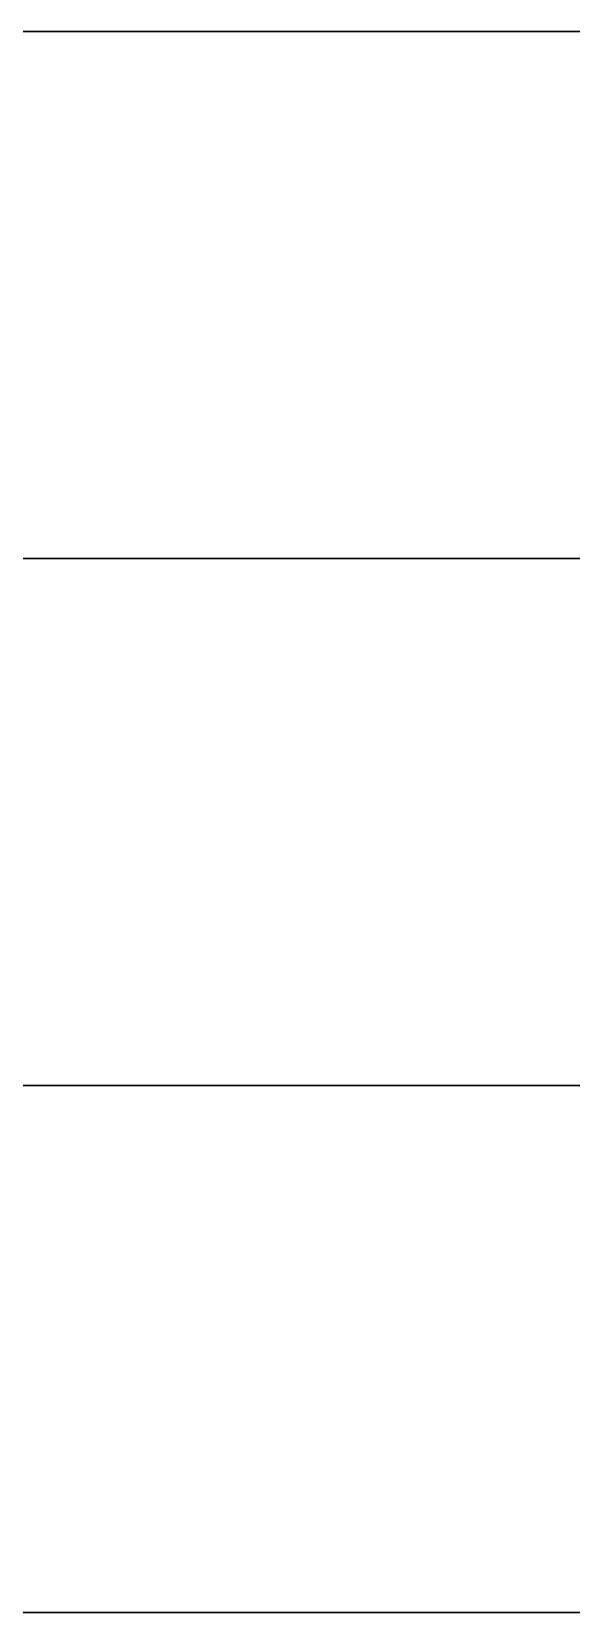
# Model space of a CAD drawing. Header units: metres. Extents: x 350990 to 353010, y 7455300 to 7456700.
# Drawn here: x 352445.9 to 352548.3, y 7455600 to 7455900 of the extents above; entities that cross this region are included whole.
import ezdxf

# ---------------------------------------------------------------- set-up
doc = ezdxf.new("R2010")
doc.units = ezdxf.units.M

msp = doc.modelspace()

# ---------------------------------------------------------------- linework, layer by layer
at = {"layer": 'BOC_M100N'}
msp.add_polyline3d([(352440, 7455900, 1315.549), (352450, 7455900, 1313.584), (352460, 7455900, 1311.58), (352470, 7455900, 1309.58), (352480, 7455900, 1307.622), (352490, 7455900, 1305.737), (352500, 7455900, 1303.944), (352510, 7455900, 1302.248), (352520, 7455900, 1300.645), (352530, 7455900, 1299.12), (352540, 7455900, 1297.645), (352550, 7455900, 1296.189)], dxfattribs=at)
at = {"layer": 'BOC_M200N'}
msp.add_polyline3d([(352440, 7455800, 1308.362), (352450, 7455800, 1308.786), (352460, 7455800, 1309.162), (352470, 7455800, 1309.442), (352480, 7455800, 1309.586), (352490, 7455800, 1309.563), (352500, 7455800, 1309.35), (352510, 7455800, 1308.936), (352520, 7455800, 1308.317), (352530, 7455800, 1307.499), (352540, 7455800, 1306.494), (352550, 7455800, 1305.318)], dxfattribs=at)
at = {"layer": 'BOC_M300N'}
msp.add_polyline3d([(352440, 7455700, 1298.557), (352450, 7455700, 1296.657), (352460, 7455700, 1295.047), (352470, 7455700, 1293.758), (352480, 7455700, 1292.806), (352490, 7455700, 1292.188), (352500, 7455700, 1291.89), (352510, 7455700, 1291.881), (352520, 7455700, 1292.121), (352530, 7455700, 1292.56), (352540, 7455700, 1293.145), (352550, 7455700, 1293.822)], dxfattribs=at)
at = {"layer": 'BOC_M400N'}
msp.add_polyline3d([(352440, 7455600, 1299.934), (352450, 7455600, 1298.719), (352460, 7455600, 1297.496), (352470, 7455600, 1296.291), (352480, 7455600, 1295.131), (352490, 7455600, 1294.05), (352500, 7455600, 1293.087), (352510, 7455600, 1292.276), (352520, 7455600, 1291.653), (352530, 7455600, 1291.246), (352540, 7455600, 1291.075), (352550, 7455600, 1291.151)], dxfattribs=at)
at = {"layer": 'BOLC_M100N'}
msp.add_polyline3d([(352440, 7455900, 1274.416), (352450, 7455900, 1274.245), (352460, 7455900, 1274.108), (352470, 7455900, 1273.995), (352480, 7455900, 1273.894), (352490, 7455900, 1273.786), (352500, 7455900, 1273.653), (352510, 7455900, 1273.469), (352520, 7455900, 1273.212), (352530, 7455900, 1272.857), (352540, 7455900, 1272.379), (352550, 7455900, 1271.757)], dxfattribs=at)
at = {"layer": 'BOLC_M200N'}
msp.add_polyline3d([(352440, 7455800, 1273.619), (352450, 7455800, 1273.514), (352460, 7455800, 1273.589), (352470, 7455800, 1273.809), (352480, 7455800, 1274.136), (352490, 7455800, 1274.526), (352500, 7455800, 1274.934), (352510, 7455800, 1275.313), (352520, 7455800, 1275.616), (352530, 7455800, 1275.801), (352540, 7455800, 1275.828), (352550, 7455800, 1275.663)], dxfattribs=at)
at = {"layer": 'BOLC_M300N'}
msp.add_polyline3d([(352440, 7455700, 1278.136), (352450, 7455700, 1278.597), (352460, 7455700, 1279.147), (352470, 7455700, 1279.742), (352480, 7455700, 1280.34), (352490, 7455700, 1280.896), (352500, 7455700, 1281.37), (352510, 7455700, 1281.725), (352520, 7455700, 1281.93), (352530, 7455700, 1281.959), (352540, 7455700, 1281.796), (352550, 7455700, 1281.43)], dxfattribs=at)
at = {"layer": 'BOLC_M400N'}
msp.add_polyline3d([(352440, 7455600, 1284.433), (352450, 7455600, 1285.522), (352460, 7455600, 1286.352), (352470, 7455600, 1286.885), (352480, 7455600, 1287.09), (352490, 7455600, 1286.05), (352500, 7455600, 1285.087), (352510, 7455600, 1284.276), (352520, 7455600, 1283.653), (352530, 7455600, 1282.911), (352540, 7455600, 1281.15), (352550, 7455600, 1279.172)], dxfattribs=at)
at = {"layer": 'BOX_M100N'}
msp.add_polyline3d([(352440, 7455900, 1242.694), (352450, 7455900, 1243.603), (352460, 7455900, 1244.835), (352470, 7455900, 1246.307), (352480, 7455900, 1247.92), (352490, 7455900, 1249.556), (352500, 7455900, 1251.095), (352510, 7455900, 1252.419), (352520, 7455900, 1253.419), (352530, 7455900, 1254.009), (352540, 7455900, 1254.124), (352550, 7455900, 1253.73)], dxfattribs=at)
at = {"layer": 'BOX_M200N'}
msp.add_polyline3d([(352440, 7455800, 1259.374), (352450, 7455800, 1259.692), (352460, 7455800, 1260.361), (352470, 7455800, 1261.343), (352480, 7455800, 1262.576), (352490, 7455800, 1263.977), (352500, 7455800, 1265.444), (352510, 7455800, 1266.864), (352520, 7455800, 1268.121), (352530, 7455800, 1269.102), (352540, 7455800, 1269.704), (352550, 7455800, 1269.663)], dxfattribs=at)
at = {"layer": 'BOX_M300N'}
msp.add_polyline3d([(352440, 7455700, 1262.097), (352450, 7455700, 1261.272), (352460, 7455700, 1260.383), (352470, 7455700, 1259.459), (352480, 7455700, 1258.521), (352490, 7455700, 1257.584), (352500, 7455700, 1256.649), (352510, 7455700, 1255.708), (352520, 7455700, 1254.746), (352530, 7455700, 1253.742), (352540, 7455700, 1252.678), (352550, 7455700, 1251.535)], dxfattribs=at)
at = {"layer": 'BOX_M400N'}
msp.add_polyline3d([(352440, 7455600, 1269.548), (352450, 7455600, 1267.774), (352460, 7455600, 1265.378), (352470, 7455600, 1262.476), (352480, 7455600, 1259.198), (352490, 7455600, 1254.784), (352500, 7455600, 1250.692), (352510, 7455600, 1247.116), (352520, 7455600, 1244.181), (352530, 7455600, 1241.639), (352540, 7455600, 1238.621), (352550, 7455600, 1235.93)], dxfattribs=at)
at = {"layer": 'DAC_M400N'}
msp.add_polyline3d([(352445.702, 7455600, 1080), (352446.939, 7455600, 1090), (352448.177, 7455600, 1100), (352449.414, 7455600, 1110), (352450, 7455600, 1114.737), (352450.651, 7455600, 1120), (352451.888, 7455600, 1130), (352453.126, 7455600, 1140), (352454.363, 7455600, 1150), (352455.6, 7455600, 1160), (352456.838, 7455600, 1170), (352458.075, 7455600, 1180), (352459.312, 7455600, 1190), (352460, 7455600, 1195.56), (352460.549, 7455600, 1200), (352461.787, 7455600, 1210), (352463.024, 7455600, 1220), (352464.261, 7455600, 1230), (352465.498, 7455600, 1240), (352466.736, 7455600, 1250), (352467.973, 7455600, 1260), (352469.21, 7455600, 1270), (352470, 7455600, 1276.382), (352470.448, 7455600, 1280), (352471.879, 7455600, 1290), (352480, 7455600, 1295.131), (352490, 7455600, 1294.05), (352500, 7455600, 1290.078), (352500.077, 7455600, 1290), (352500, 7455600, 1289.376), (352498.84, 7455600, 1280), (352497.603, 7455600, 1270), (352496.365, 7455600, 1260), (352495.128, 7455600, 1250), (352493.891, 7455600, 1240), (352492.654, 7455600, 1230), (352491.416, 7455600, 1220), (352490.179, 7455600, 1210), (352490, 7455600, 1208.554), (352488.942, 7455600, 1200), (352487.704, 7455600, 1190), (352486.467, 7455600, 1180), (352485.23, 7455600, 1170), (352483.993, 7455600, 1160), (352482.755, 7455600, 1150), (352481.518, 7455600, 1140), (352480.281, 7455600, 1130), (352480, 7455600, 1127.731), (352479.043, 7455600, 1120), (352477.806, 7455600, 1110), (352476.569, 7455600, 1100), (352475.332, 7455600, 1090), (352474.094, 7455600, 1080), (352472.857, 7455600, 1070), (352471.62, 7455600, 1060), (352470.383, 7455600, 1050), (352470, 7455600, 1046.908), (352469.145, 7455600, 1040), (352467.908, 7455600, 1030), (352466.671, 7455600, 1020), (352465.433, 7455600, 1010), (352464.196, 7455600, 1000), (352462.959, 7455600, 990), (352461.722, 7455600, 980), (352460.484, 7455600, 970), (352460, 7455600, 966.086), (352459.247, 7455600, 960), (352458.01, 7455600, 950), (352456.772, 7455600, 940), (352455.535, 7455600, 930), (352454.298, 7455600, 920), (352453.061, 7455600, 910), (352451.823, 7455600, 900), (352450.586, 7455600, 890), (352450, 7455600, 885.263), (352449.349, 7455600, 880), (352448.112, 7455600, 870), (352446.874, 7455600, 860), (352445.637, 7455600, 850)], dxfattribs=at)
at = {"layer": 'PHY_M100N'}
for points in [[(352440, 7455900, 1009.663), (352450, 7455900, 1003.878), (352457.169, 7455900, 1000), (352460, 7455900, 998.455), (352470, 7455900, 993.009), (352475.509, 7455900, 990), (352480, 7455900, 987.435), (352490, 7455900, 981.529), (352492.467, 7455900, 980), (352500, 7455900, 974.922), (352506.917, 7455900, 970), (352510, 7455900, 967.536), (352518.827, 7455900, 960), (352520, 7455900, 958.837), (352528.331, 7455900, 950), (352530, 7455900, 947.871), (352535.817, 7455900, 940), (352540, 7455900, 932.966), (352541.69, 7455900, 930), (352546.122, 7455900, 920), (352549.476, 7455900, 910)], [(352550, 7455900, 809.373), (352548.283, 7455900, 810), (352540, 7455900, 813.304), (352530, 7455900, 813.43), (352522.428, 7455900, 810), (352520, 7455900, 808.945), (352510, 7455900, 800.741), (352509.291, 7455900, 800), (352500, 7455900, 790.957), (352499.013, 7455900, 790), (352490, 7455900, 781.956), (352487.162, 7455900, 780), (352480, 7455900, 775.468), (352470, 7455900, 772.407), (352460, 7455900, 773.195), (352450, 7455900, 777.577), (352446.639, 7455900, 780), (352440, 7455900, 784.948)]]:
    msp.add_polyline3d(points, dxfattribs=at)
at = {"layer": 'PHY_M200N'}
for points in [[(352440, 7455800, 931.948), (352450, 7455800, 930.11), (352450.451, 7455800, 930), (352460, 7455800, 927.318), (352470, 7455800, 923.601), (352477.501, 7455800, 920), (352480, 7455800, 918.595), (352490, 7455800, 911.585), (352491.884, 7455800, 910), (352500, 7455800, 902.059), (352501.836, 7455800, 900), (352509.508, 7455800, 890), (352510, 7455800, 889.226), (352515.331, 7455800, 880), (352520, 7455800, 870.965), (352520.47, 7455800, 870), (352524.451, 7455800, 860), (352528.194, 7455800, 850), (352530, 7455800, 844.712), (352531.599, 7455800, 840), (352534.941, 7455800, 830), (352539.241, 7455800, 820), (352540, 7455800, 818.528), (352544.527, 7455800, 810), (352550, 7455800, 803.183)], [(352550, 7455800, 726.397), (352543.396, 7455800, 720), (352540, 7455800, 716.811), (352532.357, 7455800, 710), (352530, 7455800, 707.985), (352520, 7455800, 701.502), (352514.736, 7455800, 700), (352510, 7455800, 698.717), (352503.005, 7455800, 700), (352500, 7455800, 700.551), (352490, 7455800, 707.454), (352487.837, 7455800, 710), (352480, 7455800, 719.347), (352479.594, 7455800, 720), (352473.567, 7455800, 730), (352470, 7455800, 736.106), (352468.061, 7455800, 740), (352464.013, 7455800, 750), (352460, 7455800, 757.242), (352458.803, 7455800, 760), (352455.235, 7455800, 770), (352451.65, 7455800, 780), (352450, 7455800, 782.01), (352446.84, 7455800, 790), (352443.489, 7455800, 800)]]:
    msp.add_polyline3d(points, dxfattribs=at)
at = {"layer": 'POT_M100N'}
for points in [[(352440, 7455900, 629.264), (352447.094, 7455900, 620), (352450, 7455900, 615.834), (352454.066, 7455900, 610), (352460, 7455900, 600.198), (352460.119, 7455900, 600), (352465.101, 7455900, 590), (352469.017, 7455900, 580), (352470, 7455900, 576.689), (352471.916, 7455900, 570), (352473.91, 7455900, 560), (352475.172, 7455900, 550), (352475.869, 7455900, 540), (352476.166, 7455900, 530), (352476.226, 7455900, 520), (352476.202, 7455900, 510), (352476.241, 7455900, 500), (352476.483, 7455900, 490), (352477.069, 7455900, 480), (352478.14, 7455900, 470), (352479.849, 7455900, 460), (352480, 7455900, 459.384), (352482.233, 7455900, 450), (352485.526, 7455900, 440), (352489.938, 7455900, 430), (352490, 7455900, 429.887), (352495.369, 7455900, 420), (352500, 7455900, 413.159), (352502.121, 7455900, 410), (352510, 7455900, 400.157), (352510.125, 7455900, 400), (352519.237, 7455900, 390), (352520, 7455900, 389.254), (352529.316, 7455900, 380), (352530, 7455900, 379.376), (352540, 7455900, 370.039), (352540.041, 7455900, 370), (352550, 7455900, 360.936)], [(352550, 7455900, 290.109), (352540, 7455900, 290.095), (352530, 7455900, 290.086), (352520, 7455900, 290.08), (352510, 7455900, 290.075), (352500, 7455900, 290.072), (352490, 7455900, 290.07), (352480, 7455900, 290.068), (352470, 7455900, 290.068), (352460, 7455900, 290.068), (352450, 7455900, 290.068), (352440, 7455900, 290.068)]]:
    msp.add_polyline3d(points, dxfattribs=at)
at = {"layer": 'POT_M200N'}
msp.add_polyline3d([(352440, 7455800, 353.87), (352449.741, 7455800, 350), (352450, 7455800, 349.907), (352460, 7455800, 346.034), (352470, 7455800, 341.899), (352474.106, 7455800, 340), (352480, 7455800, 337.424), (352490, 7455800, 332.478), (352494.405, 7455800, 330), (352500, 7455800, 326.921), (352510, 7455800, 320.653), (352510.918, 7455800, 320), (352520, 7455800, 313.466), (352524.27, 7455800, 310), (352530, 7455800, 305.192), (352535.519, 7455800, 300), (352530, 7455800, 291.178), (352520, 7455800, 290.486), (352510, 7455800, 290.322), (352500, 7455800, 290.25), (352490, 7455800, 290.212), (352480, 7455800, 290.189), (352470, 7455800, 290.174), (352460, 7455800, 290.164), (352450, 7455800, 290.158), (352440, 7455800, 290.152)], dxfattribs=at)
at = {"layer": 'PRO_M100N'}
for points in [[(352440, 7455900, 1322.854), (352450, 7455900, 1322.196), (352460, 7455900, 1321.416), (352470, 7455900, 1320.505), (352474.83, 7455900, 1320), (352480, 7455900, 1319.459), (352490, 7455900, 1318.272), (352500, 7455900, 1316.941), (352510, 7455900, 1315.465), (352520, 7455900, 1313.844), (352530, 7455900, 1312.082), (352540, 7455900, 1310.184), (352540.907, 7455900, 1310), (352550, 7455900, 1308.156)], [(352550, 7455900, 290.01), (352540, 7455900, 290.01), (352530, 7455900, 290.01), (352520, 7455900, 290.01), (352510, 7455900, 290.01), (352500, 7455900, 290.01), (352490, 7455900, 290.01), (352480, 7455900, 290.01), (352470, 7455900, 290.01), (352460, 7455900, 290.01), (352450, 7455900, 290.01), (352440, 7455900, 290.01)]]:
    msp.add_polyline3d(points, dxfattribs=at)
at = {"layer": 'PRO_M200N'}
for points in [[(352440, 7455800, 1313.753), (352450, 7455800, 1313.57), (352460, 7455800, 1313.386), (352470, 7455800, 1313.187), (352480, 7455800, 1312.959), (352490, 7455800, 1312.686), (352500, 7455800, 1312.355), (352510, 7455800, 1311.952), (352520, 7455800, 1311.462), (352530, 7455800, 1310.873), (352540, 7455800, 1310.175), (352542.135, 7455800, 1310), (352550, 7455800, 1309.357)], [(352550, 7455800, 290.011), (352540, 7455800, 290.011), (352530, 7455800, 290.011), (352520, 7455800, 290.01), (352510, 7455800, 290.01), (352500, 7455800, 290.01), (352490, 7455800, 290.01), (352480, 7455800, 290.01), (352470, 7455800, 290.01), (352460, 7455800, 290.01), (352450, 7455800, 290.01), (352440, 7455800, 290.01)], [(352549.313, 7455800, 1250), (352545.677, 7455800, 1240), (352541.889, 7455800, 1230), (352540, 7455800, 1225.234), (352538.025, 7455800, 1220), (352534.13, 7455800, 1210), (352530.073, 7455800, 1200), (352530, 7455800, 1199.82), (352526.445, 7455800, 1190), (352522.909, 7455800, 1180), (352530, 7455800, 1171.934), (352532.138, 7455800, 1170), (352540, 7455800, 1163.643), (352546.149, 7455800, 1160), (352550, 7455800, 1157.975)]]:
    msp.add_polyline3d(points, dxfattribs=at)
at = {"layer": 'PRO_M300N'}
for points in [[(352550, 7455700, 290.013), (352540, 7455700, 290.013), (352530, 7455700, 290.012), (352520, 7455700, 290.012), (352510, 7455700, 290.012), (352500, 7455700, 290.012), (352490, 7455700, 290.012), (352480, 7455700, 290.012), (352470, 7455700, 290.011), (352460, 7455700, 290.011), (352450, 7455700, 290.011), (352440, 7455700, 290.011)], [(352441.998, 7455700, 1310), (352450, 7455700, 1309.082), (352460, 7455700, 1301.358), (352460.587, 7455700, 1300), (352464.291, 7455700, 1290), (352467.08, 7455700, 1280), (352469.118, 7455700, 1270), (352470, 7455700, 1263.926), (352470.577, 7455700, 1260), (352471.516, 7455700, 1250), (352471.945, 7455700, 1240), (352471.931, 7455700, 1230), (352471.529, 7455700, 1220), (352470.779, 7455700, 1210), (352470, 7455700, 1202.694), (352469.73, 7455700, 1200), (352468.442, 7455700, 1190), (352466.907, 7455700, 1180), (352470, 7455700, 1170.997), (352470.361, 7455700, 1170), (352474.009, 7455700, 1160), (352477.915, 7455700, 1150), (352480, 7455700, 1145.142), (352482.411, 7455700, 1140), (352487.726, 7455700, 1130), (352490, 7455700, 1126.27), (352494.297, 7455700, 1120), (352500, 7455700, 1112.774), (352502.526, 7455700, 1110), (352510, 7455700, 1102.72), (352513.307, 7455700, 1100), (352520, 7455700, 1094.992), (352528.088, 7455700, 1090), (352530, 7455700, 1088.898), (352540, 7455700, 1084.278), (352550, 7455700, 1080.774)]]:
    msp.add_polyline3d(points, dxfattribs=at)
at = {"layer": 'PRO_M400N'}
for points in [[(352550, 7455600, 290.015), (352540, 7455600, 290.015), (352530, 7455600, 290.015), (352520, 7455600, 290.014), (352510, 7455600, 290.014), (352500, 7455600, 290.014), (352490, 7455600, 290.014), (352480, 7455600, 290.013), (352470, 7455600, 290.013), (352460, 7455600, 290.013), (352450, 7455600, 290.013), (352440, 7455600, 290.013)], [(352442.661, 7455600, 1150), (352446.988, 7455600, 1140), (352450, 7455600, 1133.774), (352451.889, 7455600, 1130), (352457.569, 7455600, 1120), (352460, 7455600, 1116.314), (352464.397, 7455600, 1110), (352470, 7455600, 1103.11), (352472.714, 7455600, 1100), (352480, 7455600, 1092.647), (352482.848, 7455600, 1090), (352490, 7455600, 1083.966), (352495.135, 7455600, 1080), (352500, 7455600, 1076.485), (352509.793, 7455600, 1070), (352510, 7455600, 1069.868), (352520, 7455600, 1063.991), (352527.534, 7455600, 1060), (352530, 7455600, 1058.677), (352540, 7455600, 1053.91), (352549.318, 7455600, 1050)]]:
    msp.add_polyline3d(points, dxfattribs=at)
at = {"layer": 'TOH_M100N'}
msp.add_polyline3d([(352440, 7455900, 1213.288), (352450, 7455900, 1214.63), (352460, 7455900, 1215.953), (352470, 7455900, 1217.176), (352480, 7455900, 1218.223), (352490, 7455900, 1219.021), (352500, 7455900, 1219.511), (352510, 7455900, 1219.643), (352520, 7455900, 1219.384), (352530, 7455900, 1218.717), (352540, 7455900, 1217.642), (352550, 7455900, 1216.173)], dxfattribs=at)
at = {"layer": 'TOH_M200N'}
msp.add_polyline3d([(352440, 7455800, 1239.8), (352450, 7455800, 1239.581), (352460, 7455800, 1239.378), (352470, 7455800, 1239.188), (352480, 7455800, 1238.997), (352490, 7455800, 1238.779), (352500, 7455800, 1238.497), (352510, 7455800, 1238.104), (352520, 7455800, 1237.553), (352530, 7455800, 1236.795), (352540, 7455800, 1235.788), (352550, 7455800, 1234.321)], dxfattribs=at)
at = {"layer": 'TOH_M300N'}
msp.add_polyline3d([(352440, 7455700, 1230.601), (352450, 7455700, 1229.704), (352460, 7455700, 1229.108), (352470, 7455700, 1228.866), (352480, 7455700, 1228.995), (352490, 7455700, 1229.469), (352500, 7455700, 1230.228), (352510, 7455700, 1231.174), (352520, 7455700, 1232.189), (352530, 7455700, 1233.136), (352540, 7455700, 1233.88), (352550, 7455700, 1234.296)], dxfattribs=at)
at = {"layer": 'TOH_M400N'}
msp.add_polyline3d([(352440, 7455600, 1224.246), (352450, 7455600, 1223.452), (352460, 7455600, 1222.937), (352470, 7455600, 1222.775), (352480, 7455600, 1222.996), (352490, 7455600, 1222.686), (352500, 7455600, 1223.109), (352510, 7455600, 1224.231), (352520, 7455600, 1225.93), (352530, 7455600, 1227.711), (352540, 7455600, 1228.466), (352550, 7455600, 1225.93)], dxfattribs=at)
at = {"layer": 'TOPO_M100N'}
msp.add_polyline3d([(352440, 7455900, 1322.854), (352450, 7455900, 1322.196), (352460, 7455900, 1321.416), (352470, 7455900, 1320.505), (352480, 7455900, 1319.459), (352490, 7455900, 1318.272), (352500, 7455900, 1316.941), (352510, 7455900, 1315.465), (352520, 7455900, 1313.844), (352530, 7455900, 1312.082), (352540, 7455900, 1310.184), (352550, 7455900, 1308.156)], dxfattribs=at)
at = {"layer": 'TOPO_M200N'}
msp.add_polyline3d([(352440, 7455800, 1313.753), (352450, 7455800, 1313.57), (352460, 7455800, 1313.386), (352470, 7455800, 1313.187), (352480, 7455800, 1312.959), (352490, 7455800, 1312.686), (352500, 7455800, 1312.355), (352510, 7455800, 1311.952), (352520, 7455800, 1311.462), (352530, 7455800, 1310.873), (352540, 7455800, 1310.175), (352550, 7455800, 1309.357)], dxfattribs=at)
at = {"layer": 'TOPO_M300N'}
msp.add_polyline3d([(352440, 7455700, 1310.229), (352450, 7455700, 1309.082), (352460, 7455700, 1307.996), (352470, 7455700, 1306.979), (352480, 7455700, 1306.039), (352490, 7455700, 1305.18), (352500, 7455700, 1304.405), (352510, 7455700, 1303.716), (352520, 7455700, 1303.112), (352530, 7455700, 1302.592), (352540, 7455700, 1302.151), (352550, 7455700, 1301.784)], dxfattribs=at)
at = {"layer": 'TOPO_M400N'}
msp.add_polyline3d([(352440, 7455600, 1307.212), (352450, 7455600, 1306.173), (352460, 7455600, 1305.166), (352470, 7455600, 1304.206), (352480, 7455600, 1303.309), (352490, 7455600, 1302.488), (352500, 7455600, 1301.756), (352510, 7455600, 1301.126), (352520, 7455600, 1300.607), (352530, 7455600, 1300.206), (352540, 7455600, 1299.931), (352550, 7455600, 1299.785)], dxfattribs=at)

doc.saveas('drawing.dxf')
